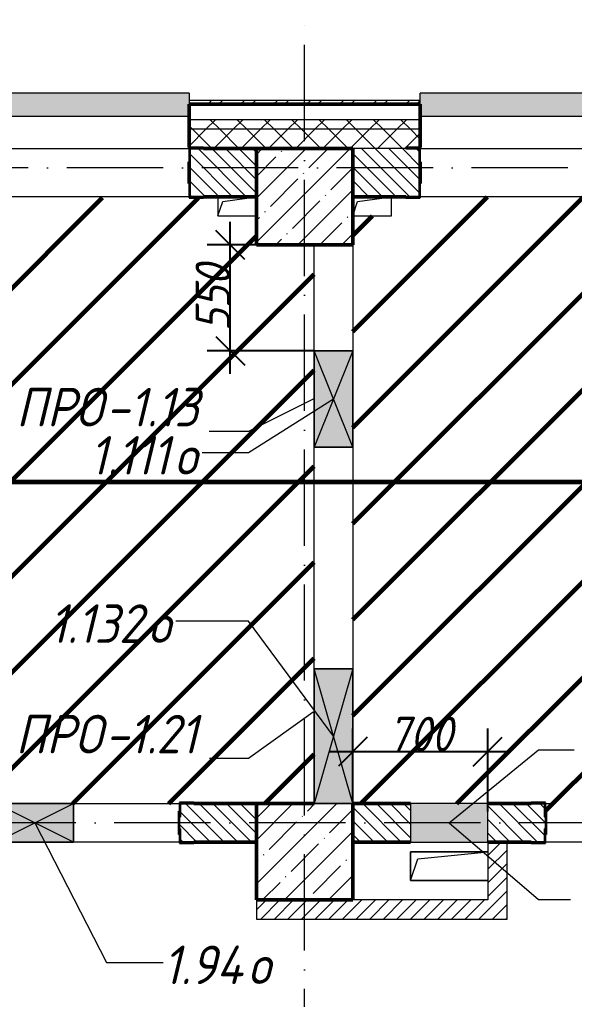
# Model space of a CAD drawing. Header units: millimetres. Extents: x -606178 to 312196, y -19338 to 632709.
# Drawn here: x -382710 to -379831, y 456859 to 461945 of the extents above; entities that cross this region are included whole.
import ezdxf

# ---------------------------------------------------------------- set-up
doc = ezdxf.new("R2010")
doc.units = ezdxf.units.MM
doc.linetypes.add('50_200_ШТРИХ_1Т_ш5_п1_п1_', pattern=[700, 500, -100, 0, -100])
for name, color, linetype, lineweight in [('6.4.1) Окр пт с инж. ПТ2.16', 3, 'Continuous', 60), ('A-____-____-DIMS', 7, 'Continuous', 9), ('A-DETL-GENF-OTLN', 7, 'Continuous', 9), ('A-FLOR-____-OTLN', 7, 'Continuous', 9), ('A-GENM-____-IDEN', 7, 'Continuous', 9), ('A-GENM-____-MCUT', 7, 'Continuous', 25), ('A-GENM-____-OTLN', 7, 'Continuous', 9), ('A-GENM-____-OTLN-1', 7, 'Continuous', 25), ('A-GLAZ-____-IDEN', 7, 'Continuous', 9), ('A-GLAZ-____-OTLN', 7, 'Continuous', 9), ('A-WALL-____-MCUT-2', 7, 'Continuous', 50), ('A-WALL-____-MCUT-3', 7, 'Continuous', 9), ('A-WALL-____-OTLN', 7, 'Continuous', 9), ('A-WALL-____-PATT-1', 7, 'Continuous', 9), ('A-WALL-FNSH-MCUT-1', 7, 'Continuous', 9), ('I-WALL-____-OTLN', 7, 'Continuous', 9), ('S-COLS-____-MCUT', 7, 'Continuous', 50), ('S-COLS-____-OTLN', 7, 'Continuous', 9), ('S-GRID-____-OTLN-1', 7, '50_200_ШТРИХ_1Т_ш5_п1_п1_', 9)]:
    doc.layers.add(name, color=color, linetype=linetype, lineweight=lineweight)
doc.layers.add('A-GLAZ-____-OTLN-1', color=7, linetype='Continuous', lineweight=9, true_color=0xc0c0c0)
doc.styles.add('ISOCPEUR_I_10', font='isocpeui.ttf', dxfattribs={"width": 0.9, "height": 180})
doc.styles.add('ISOCPEUR_I_9', font='isocpeui.ttf', dxfattribs={"width": 0.9, "height": 250})
doc.dimstyles.new('ISO-1_8_0_9К_СРЕДНИЙ_Кладочные_3', dxfattribs={"dimscale": 304.8, "dimtxt": 179.276612, "dimasz": 0.492126, "dimexe": 0.393701, "dimexo": 0, "dimgap": 0, "dimtad": 1, "dimdec": 3, "dimrnd": 0.001, "dimdsep": 46, "dimtxsty": 'ISOCPEUR_I_10', "dimblk1": 'OBLIQUE', "dimblk2": 'OBLIQUE', "dimsah": 1, "dimcen": 0.09, "dimdle": 0.393701, "dimazin": 0, "dimtfac": 1, "dimtdec": 4, "dimtix": 1, "dimtmove": 0, "dimatfit": 3, "dimfxl": 1, "dimtvp": 1, "dimtolj": 1, "dimtzin": 0, "dimarcsym": 2})
pattern_1 = [(135, (-425830.77, 451794.26), (-35.35534, -35.35534), [])]
pattern_2 = [(45, (-425830.77, 451794.26), (-35.35534, 35.35534), [])]
pattern_3 = [(45, (-425830.77, 451794.26), (-70.71068, 70.71068), []), (135, (-425830.77, 451794.26), (-70.71068, -70.71068), [])]

# ---------------------------------------------------------------- blocks, each defined once
blk = doc.blocks.new('BSC_Колонна _Прямоугольная - 500х500-V99-АР1_План отверстий 1 этажа в осях 1-64_А-ГГ')
at = {"layer": 'S-COLS-____-OTLN'}
h = blk.add_hatch(dxfattribs=at)
h.set_pattern_fill('FP_131', color=256, style=0, pattern_type=2)
h.set_pattern_definition([(45, (-44600, -5831.04), (-114.04925, 114.04925), []), (45, (-44485.95, -5831.04), (-114.04925, 114.04925), [201.613, -40.323, 3.353, -36.97])])
h.paths.add_polyline_path([(-250, -250), (250, -250), (250, 250), (-250, 250)], flags=0)
at = {"layer": 'S-COLS-____-MCUT'}
for p, q in [((50, 250), (-250, 250)), ((-250, 250), (-250, -250)), ((250, -250), (250, 250)), ((-250, -250), (250, -250))]:
    blk.add_line(p, q, dxfattribs=at)
blk = doc.blocks.new('Фахверк_СКБ_Уголок - 250_2700-27497298-АР1_План отверстий 1 этажа в осях 1-64_А-ГГ')
at = {"layer": 'A-GENM-____-MCUT'}
for p, q in [((200, 181), (125, 181)), ((125, 181), (125, 106)), ((131, 106), (131, 175)), ((131, 175), (200, 175)), ((200, 175), (200, 181)), ((125, 106), (131, 106)), ((131, -6), (125, -6)), ((125, -6), (125, -81)), ((131, -75), (131, -6)), ((125, -81), (200, -81)), ((200, -75), (131, -75)), ((200, -81), (200, -75))]:
    blk.add_line(p, q, dxfattribs=at)
blk = doc.blocks.new('154_Стойка_СКБ_Уголок - СМ-2530_200-28213945-АР1_План отверстий 1 этажа в осях 1-64_А-ГГ')
at = {"layer": 'A-GENM-____-MCUT'}
for p, q in [((125, 156), (125, 81)), ((200, 156), (125, 156)), ((200, 150), (200, 156)), ((131, 81), (131, 150)), ((131, 150), (200, 150)), ((125, 81), (131, 81)), ((131, 19), (125, 19)), ((125, 19), (125, -56)), ((131, -50), (131, 19)), ((200, -50), (131, -50)), ((200, -56), (200, -50)), ((125, -56), (200, -56))]:
    blk.add_line(p, q, dxfattribs=at)
blk = doc.blocks.new('Стойка_Влож_Полоса боковая - Полоса-28213942-АР1_План отверстий 1 этажа в осях 1-64_А-ГГ')
at = {"layer": 'A-GENM-____-OTLN'}
for p, q in [((-5, 60), (0, 60)), ((-5, -60), (-5, 60)), ((0, 31), (0, -31)), ((0, -60), (-5, -60))]:
    blk.add_line(p, q, dxfattribs=at)
blk = doc.blocks.new('AR_Отверстие Ниша - Лючок-32401323-АР1_План отверстий 1 этажа в осях 1-64_А-ГГ')
at = {"layer": 'A-GLAZ-____-OTLN'}
blk.add_hatch(color=256, dxfattribs=at).paths.add_polyline_path([(-200, 100), (-200, -100), (200, -100), (200, 100)], flags=0)
for p, q in [((200, 100), (-200, 100)), ((-200, 100), (-200, -100)), ((200, -100), (200, 100)), ((-200, -100), (200, -100))]:
    blk.add_line(p, q, dxfattribs=at)
blk = doc.blocks.new('AR_Отверстие прямоугольное _в плите_ - AR_Отверстие прямоугольное _в плите_-V164-АР1_План отверстий 1 этажа в осях 1-64_А-ГГ')
at = {"layer": 'A-GENM-____-OTLN'}
for p, q in [((200, 75), (-200, 75)), ((-200, 75), (-200, -75)), ((-162.5, 37.5), (200, 75)), ((-200, -75), (-162.5, 37.5)), ((-200, -75), (200, -75))]:
    blk.add_line(p, q, dxfattribs=at)
blk = doc.blocks.new('AR_Отверстие прямоугольное _в плите_ - AR_Отверстие прямоугольное _в плите_-V178-АР1_План отверстий 1 этажа в осях 1-64_А-ГГ')
at = {"layer": 'A-GENM-____-OTLN'}
for p, q in [((-100, 50), (-100, -50)), ((-100, -50), (-75, 25)), ((-75, 25), (100, 50)), ((-100, -50), (100, -50))]:
    blk.add_line(p, q, dxfattribs=at)
blk = doc.blocks.new('AR_Отверстие прямоугольное _в плите_ - AR_Отверстие прямоугольное _в плите_-V177-АР1_План отверстий 1 этажа в осях 1-64_А-ГГ')
at = {"layer": 'A-GENM-____-OTLN'}
for p, q in [((-100, -50), (-75, 25)), ((-75, 25), (100, 50)), ((100, -50), (100, 50)), ((-100, -50), (100, -50))]:
    blk.add_line(p, q, dxfattribs=at)
blk = doc.blocks.new('Отлив_СКБ - Отлив витража_120_НВФ-31885689-АР1_План отверстий 1 этажа в осях 1-64_А-ГГ')
at = {"layer": 'A-GLAZ-____-OTLN-1'}
for points in [[(1800, 2), (1800, 120), (0, 120), (0, 2), (1264.5, 2)], [(1264.5, 0), (1800, 0), (1800, 2), (0, 2), (0, 0)]]:
    blk.add_hatch(color=256, dxfattribs=at).paths.add_polyline_path(points, flags=0)
at = {"layer": 'A-GLAZ-____-OTLN'}
for p, q in [((0, 83), (0, 120)), ((1800, 120), (0, 120)), ((1800, 120), (1800, 83)), ((0, 2), (1800, 2)), ((1800, 0), (0, 0))]:
    blk.add_line(p, q, dxfattribs=at)
blk = doc.blocks.new('AR_Отверстие прямоугольное _в стене_ - AR_Отверстие прямоугольное _в стене__ЭОМ-36400666-АР1_План отверстий 1 этажа в осях 1-64_А-ГГ')
at = {"layer": 'A-GLAZ-____-OTLN'}
blk.add_hatch(color=256, dxfattribs=at).paths.add_polyline_path([(350, 100), (-350, 100), (-350, -100), (350, -100)], flags=0)
at = {"layer": 'A-DETL-GENF-OTLN'}
for p, q in [((-350, -100), (-350, 100)), ((-350, 100), (350, 100)), ((350, 100), (-350, -100)), ((-350, 100), (350, -100)), ((350, 100), (-350, 100)), ((-350, 100), (-350, -100)), ((350, 100), (350, -100)), ((350, -100), (350, 100)), ((350, -100), (-350, -100)), ((-350, -100), (350, -100))]:
    blk.add_line(p, q, dxfattribs=at)
blk = doc.blocks.new('AR_Отверстие прямоугольное _в стене__БезПР - AR_Отверстие прямоугольное _в стене__БезПР-36428632-АР1_План отверстий 1 этажа в осях 1-64_А-ГГ')
at = {"layer": 'A-GLAZ-____-OTLN'}
blk.add_hatch(color=256, dxfattribs=at).paths.add_polyline_path([(-200, 100), (-200, -100), (200, -100), (200, 100)], flags=0)
at = {"layer": 'A-DETL-GENF-OTLN'}
for p, q in [((-200, -100), (-200, 100)), ((-200, 100), (200, 100)), ((200, 100), (-200, -100)), ((-200, 100), (200, -100)), ((200, 100), (-200, 100)), ((-200, 100), (-200, -100)), ((200, 100), (200, -100)), ((200, -100), (200, 100)), ((200, -100), (-200, -100)), ((-200, -100), (200, -100))]:
    blk.add_line(p, q, dxfattribs=at)
at = {"layer": 'A-GLAZ-____-OTLN'}
blk.add_line((200, 100), (-200, 100), dxfattribs=at)
blk = doc.blocks.new('AR_Отверстие прямоугольное _в стене_ - AR_Отверстие прямоугольное _в стене__ОВ-36760079-АР1_План отверстий 1 этажа в осях 1-64_А-ГГ')
at = {"layer": 'A-GLAZ-____-OTLN'}
blk.add_hatch(color=256, dxfattribs=at).paths.add_polyline_path([(250, -100), (250, 100), (-250, 100), (-250, -100)], flags=0)
at = {"layer": 'A-DETL-GENF-OTLN'}
for p, q in [((-250, -100), (-250, 100)), ((-250, 100), (250, 100)), ((250, 100), (-250, -100)), ((-250, 100), (250, -100)), ((250, 100), (-250, 100)), ((-250, 100), (-250, -100)), ((250, 100), (250, -100)), ((250, -100), (250, 100)), ((250, -100), (-250, -100)), ((-250, -100), (250, -100))]:
    blk.add_line(p, q, dxfattribs=at)
blk = doc.blocks.new('_Oblique')
at = {"color": 0, "linetype": 'ByBlock', "lineweight": -2}
blk.add_line((-0.5, -0.5), (0.5, 0.5), dxfattribs=at)
blk = doc.blocks.new('*D4197')
at = {"layer": 'A-____-____-DIMS', "color": 0, "lineweight": -2, "transparency": 16777216}
for p, q in [((-380980.8, 457875.3), (-380980.8, 458264.7)), ((-380280.8, 457834.4), (-380280.8, 458264.7)), ((-381100.8, 458144.7), (-380160.8, 458144.7))]:
    blk.add_line(p, q, dxfattribs=at)
at = {"layer": 'Defpoints', "color": 0, "transparency": 16777216}
for p in [(-380280.8, 458144.7), (-380980.8, 457875.3), (-380280.8, 457834.4)]:
    blk.add_point(p, dxfattribs=at)
at = {"layer": 'A-____-____-DIMS', "color": 0, "lineweight": -2, "transparency": 16777216, "xscale": 150, "yscale": 150, "zscale": 150, "rotation": 180}
blk.add_blockref('_Oblique', (-380980.8, 458144.7), dxfattribs=at)
at = {"layer": 'A-____-____-DIMS', "color": 0, "lineweight": -2, "transparency": 16777216, "xscale": 150, "yscale": 150, "zscale": 150}
blk.add_blockref('_Oblique', (-380280.8, 458144.7), dxfattribs=at)
at = {"layer": 'A-____-____-DIMS', "color": 0, "transparency": 16777216, "insert": (-380630.8, 458235.9), "char_height": 180, "width": 409.578, "attachment_point": 5, "style": 'ISOCPEUR_I_10'}
blk.add_mtext('\\A1;700', dxfattribs=at)
blk = doc.blocks.new('*D4299')
at = {"layer": 'A-____-____-DIMS', "color": 0, "lineweight": -2, "transparency": 16777216}
for p, q in [((-381617, 460105.3), (-381617, 460895.3)), ((-381480.8, 460775.3), (-381737, 460775.3)), ((-381186.8, 460225.3), (-381737, 460225.3))]:
    blk.add_line(p, q, dxfattribs=at)
at = {"layer": 'Defpoints', "color": 0, "transparency": 16777216}
for p in [(-381617, 460775.3), (-381480.8, 460775.3), (-381186.8, 460225.3)]:
    blk.add_point(p, dxfattribs=at)
at = {"layer": 'A-____-____-DIMS', "color": 0, "lineweight": -2, "transparency": 16777216, "xscale": 150, "yscale": 150, "zscale": 150}
for p, rotation in [((-381617, 460775.3), 90), ((-381617, 460225.3), 270)]:
    blk.add_blockref('_Oblique', p, dxfattribs=dict(at, rotation=rotation))
at = {"layer": 'A-____-____-DIMS', "color": 0, "transparency": 16777216, "insert": (-381707, 460500.3), "char_height": 180, "width": 409.578, "attachment_point": 5, "rotation": 90, "style": 'ISOCPEUR_I_10'}
blk.add_mtext('\\A1;550', dxfattribs=at)

msp = doc.modelspace()

# ---------------------------------------------------------------- hatches: boundary and pattern name
at = {"layer": '6.4.1) Окр пт с инж. ПТ2.16'}
h = msp.add_hatch(dxfattribs=at)
h.set_pattern_fill('ANSI31', color=256, scale=111)
h.paths.add_polyline_path([(-381180.7712, 459725.3011), (-381180.7712, 460225.3011), (-381180.7712, 460775.3011), (-381480.7712, 460775.3011), (-381480.7712, 460925.3011), (-381680.7712, 460925.3011), (-381680.7712, 461025.3011), (-381755.7712, 461025.3011), (-381755.7712, 461019.3011), (-381830.7712, 461019.3011), (-383630.7712, 461025.3011), (-383630.7712, 461019.3011), (-383705.7712, 461019.3011), (-383980.7712, 461025.3011), (-383980.7712, 460775.3011), (-384480.7712, 460775.3011), (-384480.7712, 460925.3011), (-384680.7712, 460925.3011), (-384680.7712, 461025.3011), (-384755.7712, 461025.3011), (-384755.7712, 461019.3011), (-384830.7712, 461019.3011), (-386630.7712, 461025.3011), (-386630.7712, 461019.3011), (-386705.7712, 461019.3011), (-386980.7712, 461025.3011), (-386980.7712, 460775.3011), (-387480.7712, 460775.3011), (-387480.7712, 457875.3011), (-386980.7712, 457875.3011), (-386780.7712, 457875.3011), (-386380.7712, 457875.3011), (-384480.7712, 457875.3011), (-383980.7712, 457875.3011), (-383655.7712, 457875.3011), (-383655.7712, 457881.3011), (-383580.7712, 457881.3011), (-382830.7712, 457875.3011), (-382430.7712, 457875.3011), (-381880.7712, 457875.3011), (-381880.7712, 457881.3011), (-381805.7712, 457881.3011), (-381480.7712, 457875.3011), (-381180.7712, 457875.3011), (-381180.7712, 458575.3011)])
h = msp.add_hatch(dxfattribs=at)
h.set_pattern_fill('ANSI31', color=256, scale=111)
h.paths.add_polyline_path([(-353980.7712, 460775.3011), (-354480.7712, 460775.3011), (-354480.7712, 461025.3011), (-356280.7712, 461025.3011), (-356280.7712, 460775.3011), (-356980.7712, 460775.3011), (-357480.7712, 460775.3011), (-357480.7712, 460925.3011), (-357680.7712, 460925.3011), (-357680.7712, 461025.3011), (-357755.7712, 461025.3011), (-357755.7712, 461019.3011), (-357830.7712, 461019.3011), (-359630.7712, 461025.3011), (-359630.7712, 461019.3011), (-359705.7712, 461019.3011), (-360755.7712, 461025.3011), (-360755.7712, 461019.3011), (-360830.7712, 461019.3011), (-360830.7712, 461025.3011), (-362630.7712, 461025.3011), (-362630.7712, 461019.3011), (-362705.7712, 461019.3011), (-362780.7712, 461020.9375), (-362780.7712, 460925.3011), (-362980.7712, 460925.3011), (-362980.7712, 460775.3011), (-363480.7712, 460775.3011), (-363480.7712, 460925.3011), (-363680.7712, 460925.3011), (-363680.7712, 461025.3011), (-363755.7712, 461025.3011), (-363755.7712, 461019.3011), (-363830.7712, 461019.3011), (-363830.7712, 461025.3011), (-365980.7712, 461025.3011), (-365980.7712, 460775.3011), (-366480.7712, 460775.3011), (-366480.7712, 460925.3011), (-366680.7712, 460925.3011), (-366680.7712, 461025.3011), (-371630.7712, 461025.3011), (-371630.7712, 461019.3011), (-371705.7712, 461019.3011), (-371780.7712, 461020.9375), (-371780.7712, 460925.3011), (-371980.7712, 460925.3011), (-371980.7712, 460775.3011), (-372480.7712, 460775.3011), (-372480.7712, 460925.3011), (-372680.7712, 460925.3011), (-372680.7712, 461025.3011), (-372755.7712, 461025.3011), (-372755.7712, 461019.3011), (-372830.7712, 461019.3011), (-372830.7712, 461025.3011), (-374630.7712, 461025.3011), (-374630.7712, 461019.3011), (-374705.7712, 461019.3011), (-374980.7712, 461025.3011), (-374980.7712, 460775.3011), (-375480.7712, 460775.3011), (-375480.7712, 460925.3011), (-375680.7712, 460925.3011), (-375680.7712, 461025.3011), (-375755.7712, 461025.3011), (-375755.7712, 461019.3011), (-375830.7712, 461019.3011), (-375830.7712, 461025.3011), (-377630.7712, 461025.3011), (-377630.7712, 461019.3011), (-377705.7712, 461019.3011), (-378755.7712, 461025.3011), (-378755.7712, 461019.3011), (-378830.7712, 461019.3011), (-380630.7712, 461025.3011), (-380630.7712, 461019.3011), (-380705.7712, 461019.3011), (-380780.7712, 461020.9375), (-380780.7712, 460925.3011), (-380980.7712, 460925.3011), (-380980.7712, 460775.3011), (-380980.7712, 460225.3011), (-380980.7712, 459725.3011), (-380980.7712, 458575.3011), (-380980.7712, 457875.3011), (-380680.7712, 457875.3011), (-380280.7712, 457875.3011), (-380055.7712, 457875.3011), (-380055.7712, 457881.3011), (-379980.7712, 457881.3011), (-379950.7712, 457875.3011), (-379980.7712, 457875.3011), (-379980.7712, 457835.3011), (-379975.7712, 457835.3011), (-379975.7712, 457715.3011), (-379980.119, 457675.3011), (-379080.7712, 457675.3011), (-379080.7712, 457715.3011), (-379085.7712, 457715.3011), (-379085.7712, 457835.3011), (-379080.7712, 457881.3011), (-379005.7712, 457881.3011), (-377155.7712, 457875.3011), (-377155.7712, 457881.3011), (-377080.7712, 457881.3011), (-377050.7712, 457875.3011), (-377080.7712, 457875.3011), (-377080.7712, 457835.3011), (-377075.7712, 457835.3011), (-377075.7712, 457715.3011), (-377080.119, 457675.3011), (-376180.7712, 457675.3011), (-376180.7712, 457715.3011), (-376185.7712, 457715.3011), (-376185.7712, 457835.3011), (-376180.7712, 457881.3011), (-376105.7712, 457881.3011), (-375480.7712, 457875.3011), (-374980.7712, 457875.3011), (-373980.7712, 457875.3011), (-373480.7712, 457875.3011), (-372480.7712, 457875.3011), (-371955.7712, 457875.3011), (-371955.7712, 457881.3011), (-371880.7712, 457881.3011), (-371880.7712, 457875.3011), (-370180.7712, 457875.3011), (-370180.7712, 457881.3011), (-370105.7712, 457881.3011), (-369105.7712, 457875.3011), (-369105.7712, 457881.3011), (-369030.7712, 457881.3011), (-369030.7712, 457875.3011), (-367880.7712, 457875.3011), (-367880.7712, 457881.3011), (-367805.7712, 457881.3011), (-367580.7712, 457875.3011), (-366880.7712, 457875.3011), (-366480.7712, 457875.3011), (-365980.7712, 457875.3011), (-365605.7712, 457875.3011), (-365605.7712, 457881.3011), (-365530.7712, 457881.3011), (-365530.7712, 457875.3011), (-364380.7712, 457875.3011), (-364380.7712, 457881.3011), (-364305.7712, 457881.3011), (-363480.7712, 457875.3011), (-362980.7712, 457875.3011), (-362655.7712, 457875.3011), (-362655.7712, 457881.3011), (-362580.7712, 457881.3011), (-362580.7712, 457875.3011), (-362180.7712, 457875.3011), (-361330.7712, 457875.3011), (-360880.7712, 457875.3011), (-360880.7712, 457881.3011), (-360805.7712, 457881.3011), (-360205.7712, 457875.3011), (-360205.7712, 457881.3011), (-360130.7712, 457881.3011), (-360130.7712, 457835.3011), (-360125.7712, 457835.3011), (-360125.7712, 457715.3011), (-360130.119, 457675.3011), (-359230.7712, 457675.3011), (-359230.7712, 457715.3011), (-359235.7712, 457715.3011), (-359235.7712, 457835.3011), (-359230.7712, 457881.3011), (-359155.7712, 457881.3011), (-358105.7712, 457875.3011), (-357555.7712, 457875.3011), (-357480.7712, 457875.3011), (-356980.7712, 457875.3011), (-356855.7712, 457875.3011), (-356855.7712, 457881.3011), (-356780.7712, 457881.3011), (-356780.7712, 457806.3011), (-356780.7712, 457744.3011), (-356780.7712, 457675.3011), (-355880.7712, 457675.3011), (-355880.7712, 457715.3011), (-355885.7712, 457715.3011), (-355885.7712, 457835.3011), (-355880.7712, 457881.3011), (-355805.7712, 457881.3011), (-354480.7712, 457875.3011), (-353980.7712, 457875.3011)])
at = {"layer": 'A-WALL-____-PATT-1'}
h = msp.add_hatch(dxfattribs=at)
h.set_pattern_fill('FP_3', color=256, style=0, pattern_type=2)
h.set_pattern_definition([(45, (-425830.77, 451794.26), (-85.53659, 85.53659), []), (45, (-425773.75, 451794.26), (-85.53659, 85.53659), [])])
h.paths.add_polyline_path([(-353965.7712, 461505.3011), (-353965.7712, 461525.3011), (-357830.7712, 461525.3011), (-357830.7712, 461505.3011), (-355147.1498, 461505.3011)], flags=0)
h.paths.add_polyline_path([(-359630.7712, 461505.3011), (-359630.7712, 461525.3011), (-360830.7712, 461525.3011), (-360830.7712, 461505.3011), (-360449.5426, 461505.3011)], flags=0)
h.paths.add_polyline_path([(-363100.7391, 461505.3011), (-362630.7712, 461505.3011), (-362630.7712, 461525.3011), (-363830.7712, 461525.3011), (-363830.7712, 461505.3011)], flags=0)
h.paths.add_polyline_path([(-371630.7712, 461505.3011), (-371630.7712, 461525.3011), (-372830.7712, 461525.3011), (-372830.7712, 461505.3011), (-372821.7926, 461505.3011)], flags=0)
h.paths.add_polyline_path([(-374630.7712, 461505.3011), (-374630.7712, 461525.3011), (-375830.7712, 461525.3011), (-375830.7712, 461505.3011)], flags=0)
h.paths.add_polyline_path([(-380630.7712, 461505.3011), (-380630.7712, 461525.3011), (-381830.7712, 461525.3011), (-381830.7712, 461505.3011), (-381659.1141, 461505.3011)], flags=0)
h.paths.add_polyline_path([(-377630.7712, 461505.3011), (-377630.7712, 461525.3011), (-378830.7712, 461525.3011), (-378830.7712, 461505.3011), (-378124.1855, 461505.3011)], flags=0)
h.paths.add_polyline_path([(-383630.7712, 461505.3011), (-383630.7712, 461525.3011), (-384830.7712, 461525.3011), (-384830.7712, 461505.3011), (-384310.3105, 461505.3011)], flags=0)
h.paths.add_polyline_path([(-387403.373, 461505.3011), (-386630.7712, 461505.3011), (-386630.7712, 461525.3011), (-387495.7712, 461525.3011), (-387495.7712, 461505.3011)], flags=0)
h = msp.add_hatch(dxfattribs=at)
h.set_pattern_fill('FP_1', color=256, style=0, pattern_type=2)
h.set_pattern_definition(pattern_3)
h.paths.add_polyline_path([(-353965.7712, 461375.3011), (-353965.7712, 461425.3011), (-357830.7712, 461425.3011), (-357830.7712, 461375.3011), (-355147.1498, 461375.3011)], flags=0)
h.paths.add_polyline_path([(-360449.5426, 461375.3011), (-359630.7712, 461375.3011), (-359630.7712, 461425.3011), (-360830.7712, 461425.3011), (-360830.7712, 461375.3011)], flags=0)
h.paths.add_polyline_path([(-362630.7712, 461375.3011), (-362630.7712, 461425.3011), (-363830.7712, 461425.3011), (-363830.7712, 461375.3011), (-363100.7391, 461375.3011)], flags=0)
h.paths.add_polyline_path([(-371630.7712, 461375.3011), (-371630.7712, 461425.3011), (-372830.7712, 461425.3011), (-372830.7712, 461375.3011), (-372821.7926, 461375.3011)], flags=0)
h.paths.add_polyline_path([(-374630.7712, 461375.3011), (-374630.7712, 461425.3011), (-375830.7712, 461425.3011), (-375830.7712, 461375.3011)], flags=0)
h.paths.add_polyline_path([(-378124.1855, 461375.3011), (-377630.7712, 461375.3011), (-377630.7712, 461425.3011), (-378830.7712, 461425.3011), (-378830.7712, 461375.3011)], flags=0)
h.paths.add_polyline_path([(-380630.7712, 461375.3011), (-380630.7712, 461425.3011), (-381830.7712, 461425.3011), (-381830.7712, 461375.3011), (-381659.1141, 461375.3011)], flags=0)
h.paths.add_polyline_path([(-383630.7712, 461375.3011), (-383630.7712, 461425.3011), (-384830.7712, 461425.3011), (-384830.7712, 461375.3011), (-384310.3105, 461375.3011)], flags=0)
h.paths.add_polyline_path([(-386961.5069, 461375.3011), (-386630.7712, 461375.3011), (-386630.7712, 461425.3011), (-387495.7712, 461425.3011), (-387495.7712, 461375.3011), (-387403.373, 461375.3011)], flags=0)
h = msp.add_hatch(dxfattribs=at)
h.set_pattern_fill('FP_1', color=256, style=0, pattern_type=2)
h.set_pattern_definition(pattern_3)
h.paths.add_polyline_path([(-354480.7712, 461275.3011), (-353965.7712, 461275.3011), (-353965.7712, 461375.3011), (-357830.7712, 461375.3011), (-357830.7712, 461281.3011), (-357755.7712, 461281.3011), (-357755.7712, 461275.3011), (-355147.1498, 461275.3011)], flags=0)
h.paths.add_polyline_path([(-359705.7712, 461275.3011), (-359705.7712, 461281.3011), (-359630.7712, 461281.3011), (-359630.7712, 461375.3011), (-360830.7712, 461375.3011), (-360830.7712, 461281.3011), (-360755.7712, 461281.3011), (-360755.7712, 461275.3011), (-360449.5426, 461275.3011)], flags=0)
h.paths.add_polyline_path([(-363480.7712, 461275.3011), (-362705.7712, 461275.3011), (-362705.7712, 461281.3011), (-362630.7712, 461281.3011), (-362630.7712, 461375.3011), (-363830.7712, 461375.3011), (-363830.7712, 461281.3011), (-363755.7712, 461281.3011), (-363755.7712, 461275.3011)], flags=0)
h.paths.add_polyline_path([(-371980.7712, 461275.3011), (-371705.7712, 461275.3011), (-371705.7712, 461281.3011), (-371630.7712, 461281.3011), (-371630.7712, 461375.3011), (-372830.7712, 461375.3011), (-372830.7712, 461281.3011), (-372755.7712, 461281.3011), (-372755.7712, 461275.3011), (-372480.7712, 461275.3011)], flags=0)
h.paths.add_polyline_path([(-375480.7712, 461275.3011), (-374705.7712, 461275.3011), (-374705.7712, 461281.3011), (-374630.7712, 461281.3011), (-374630.7712, 461375.3011), (-375830.7712, 461375.3011), (-375830.7712, 461281.3011), (-375755.7712, 461281.3011), (-375755.7712, 461275.3011)], flags=0)
h.paths.add_polyline_path([(-377705.7712, 461275.3011), (-377705.7712, 461281.3011), (-377630.7712, 461281.3011), (-377630.7712, 461375.3011), (-378830.7712, 461375.3011), (-378830.7712, 461281.3011), (-378755.7712, 461281.3011), (-378755.7712, 461275.3011), (-378124.1855, 461275.3011)], flags=0)
h.paths.add_polyline_path([(-380980.7712, 461275.3011), (-380705.7712, 461275.3011), (-380705.7712, 461281.3011), (-380630.7712, 461281.3011), (-380630.7712, 461375.3011), (-381830.7712, 461375.3011), (-381830.7712, 461281.3011), (-381755.7712, 461281.3011), (-381755.7712, 461275.3011), (-381659.1141, 461275.3011)], flags=0)
h.paths.add_polyline_path([(-383705.7712, 461275.3011), (-383705.7712, 461281.3011), (-383630.7712, 461281.3011), (-383630.7712, 461375.3011), (-384830.7712, 461375.3011), (-384830.7712, 461281.3011), (-384755.7712, 461281.3011), (-384755.7712, 461275.3011), (-384310.3105, 461275.3011)], flags=0)
h.paths.add_polyline_path([(-386980.7712, 461275.3011), (-386705.7712, 461275.3011), (-386705.7712, 461281.3011), (-386630.7712, 461281.3011), (-386630.7712, 461375.3011), (-387495.7712, 461375.3011), (-387495.7712, 461275.3011), (-387403.373, 461275.3011)], flags=0)
h = msp.add_hatch(dxfattribs=at)
h.set_pattern_fill('FP_6', color=256, style=0, pattern_type=2)
h.set_pattern_definition(pattern_1)
h.paths.add_polyline_path([(-383705.7712, 461025.3011), (-383636.7712, 461025.3011), (-383636.7712, 461094.3011), (-383630.7712, 461094.3011), (-383630.7712, 461206.3011), (-383636.7712, 461206.3011), (-383636.7712, 461275.3011), (-383980.7712, 461275.3011), (-383980.7712, 461025.3011)], flags=0)
h.paths.add_polyline_path([(-381824.7712, 461025.3011), (-381480.7712, 461025.3011), (-381480.7712, 461275.3011), (-381824.7712, 461275.3011), (-381824.7712, 461206.3011), (-381830.7712, 461206.3011), (-381830.7712, 461094.3011), (-381824.7712, 461094.3011), (-381824.7712, 461029.5868)], flags=0)
h = msp.add_hatch(dxfattribs=at)
h.set_pattern_fill('FP_6', color=256, style=0, pattern_type=2)
h.set_pattern_definition(pattern_1)
h.paths.add_polyline_path([(-375824.7712, 461025.3011), (-375480.7712, 461025.3011), (-375480.7712, 461275.3011), (-375824.7712, 461275.3011), (-375824.7712, 461206.3011), (-375830.7712, 461206.3011), (-375830.7712, 461094.3011), (-375824.7712, 461094.3011)], flags=0)
h.paths.add_polyline_path([(-377705.7712, 461025.3011), (-377636.7712, 461025.3011), (-377636.7712, 461094.3011), (-377630.7712, 461094.3011), (-377630.7712, 461206.3011), (-377636.7712, 461206.3011), (-377636.7712, 461275.3011), (-378824.7712, 461275.3011), (-378824.7712, 461206.3011), (-378830.7712, 461206.3011), (-378830.7712, 461094.3011), (-378824.7712, 461094.3011), (-378824.7712, 461025.3011), (-378124.1855, 461025.3011)], flags=0)
h.paths.add_polyline_path([(-380636.7712, 461025.3011), (-380636.7712, 461094.3011), (-380630.7712, 461094.3011), (-380630.7712, 461206.3011), (-380636.7712, 461206.3011), (-380636.7712, 461275.3011), (-380980.7712, 461275.3011), (-380980.7712, 461025.3011), (-380705.7712, 461025.3011)], flags=0)
h = msp.add_hatch(dxfattribs=at)
h.set_pattern_fill('FP_6', color=256, style=0, pattern_type=2)
h.set_pattern_definition(pattern_1)
h.paths.add_polyline_path([(-381874.7712, 457675.3011), (-381480.7712, 457675.3011), (-381480.7712, 457875.3011), (-381874.7712, 457875.3011), (-381874.7712, 457806.3011), (-381880.7712, 457806.3011), (-381880.7712, 457744.3011), (-381874.7712, 457744.3011), (-381874.7712, 457715.3011)], flags=0)
h.paths.add_polyline_path([(-383586.7712, 457675.3011), (-383586.7712, 457744.3011), (-383580.7712, 457744.3011), (-383580.7712, 457806.3011), (-383586.7712, 457806.3011), (-383586.7712, 457875.3011), (-383980.7712, 457875.3011), (-383980.7712, 457675.3011), (-383655.7712, 457675.3011)], flags=0)
h = msp.add_hatch(dxfattribs=at)
h.set_pattern_fill('FP_6', color=256, style=0, pattern_type=2)
h.set_pattern_definition(pattern_1)
h.paths.add_polyline_path([(-378530.7712, 457675.3011), (-378530.7712, 457875.3011), (-379074.7712, 457875.3011), (-379074.7712, 457806.3011), (-379080.7712, 457806.3011), (-379080.7712, 457744.3011), (-379074.7712, 457744.3011), (-379074.7712, 457675.3011), (-378730.7712, 457675.3011)], flags=0)
h.paths.add_polyline_path([(-380280.7712, 457675.3011), (-379986.7712, 457675.3011), (-379986.7712, 457744.3011), (-379980.7712, 457744.3011), (-379980.7712, 457806.3011), (-379986.7712, 457806.3011), (-379986.7712, 457875.3011), (-380280.7712, 457875.3011), (-380280.7712, 457715.3011)], flags=0)
h.paths.add_polyline_path([(-380980.7712, 457675.3011), (-380680.7712, 457675.3011), (-380680.7712, 457875.3011), (-380980.7712, 457875.3011)], flags=0)
h = msp.add_hatch(dxfattribs=at)
h.set_pattern_fill('FP_5', color=256, style=0, pattern_type=2)
h.set_pattern_definition(pattern_2)
h.paths.add_polyline_path([(-380180.7712, 457375.3011), (-380180.7712, 457675.3011), (-380280.7712, 457675.3011), (-380280.7712, 457375.3011)], flags=0)
h = msp.add_hatch(dxfattribs=at)
h.set_pattern_fill('FP_5', color=256, style=0, pattern_type=2)
h.set_pattern_definition(pattern_2)
h.paths.add_polyline_path([(-380980.7712, 457275.3011), (-380180.7712, 457275.3011), (-380180.7712, 457375.3011), (-381480.7712, 457375.3011), (-381480.7712, 457275.3011)], flags=0)
at = {"layer": 'S-COLS-____-OTLN'}
h = msp.add_hatch(dxfattribs=at)
h.set_pattern_fill('FP_27', color=256, style=0, pattern_type=2)
h.set_pattern_definition([(45, (-425830.77, 451794.26), (-114.04925, 114.04925), []), (45, (-425716.72, 451794.26), (-114.04925, 114.04925), [201.612, -40.322, 3.353, -36.97])])
h.paths.add_polyline_path([(-381480.7712, 460775.3011), (-380980.7712, 460775.3011), (-380980.7712, 461275.3011), (-381480.7712, 461275.3011), (-381480.7712, 461128.6851)], flags=0)

# ---------------------------------------------------------------- linework, layer by layer
at = {"layer": '6.4.1) Окр пт с инж. ПТ2.16', "color": 1}
msp.add_lwpolyline([(-340001.2234, 457875.3011), (-340001.2234, 459544.4619), (-423566.7138, 459544.4619), (-423566.7138, 457875.3011)], dxfattribs=at)
at = {"layer": 'A-FLOR-____-OTLN'}
for p, q in [((-380680.7712, 457625.3011), (-380280.7712, 457625.3011)), ((-380680.7712, 457475.3011), (-380680.7712, 457625.3011)), ((-380280.7712, 457475.3011), (-380680.7712, 457475.3011))]:
    msp.add_line(p, q, dxfattribs=at)
at = {"layer": 'A-GENM-____-IDEN'}
for p, q in [((-381186.7712, 459975.3011), (-381522.811, 459805.8579)), ((-381522.811, 459805.8579), (-381726.6942, 459805.8579)), ((-381186.7712, 458350.3011), (-381522.811, 458108.5548)), ((-381522.811, 458108.5548), (-381723.7175, 458108.5548)), ((-380480.7712, 457775.3011), (-380017.6059, 457377.1333)), ((-380017.6059, 457377.1333), (-379851.0513, 457377.1333))]:
    msp.add_line(p, q, dxfattribs=at)
at = {"layer": 'A-GLAZ-____-IDEN'}
for p, q in [((-381080.7712, 459975.3011), (-381522.811, 459695.1928)), ((-381522.811, 459695.1928), (-381762.1855, 459695.1928)), ((-381522.811, 458821.6636), (-381899.6063, 458821.6636)), ((-381080.7712, 458225.3011), (-381522.811, 458821.6636)), ((-380480.7712, 457775.3011), (-380017.6059, 458153.5993)), ((-380017.6059, 458153.5993), (-379832.4946, 458153.5993)), ((-382630.7712, 457775.3011), (-382259.0487, 457050.5531)), ((-382259.0487, 457050.5531), (-381964.9576, 457050.5531))]:
    msp.add_line(p, q, dxfattribs=at)
at = {"layer": 'A-WALL-____-MCUT-2'}
for p, q in [((-380630.7712, 461505.3011), (-381830.7712, 461505.3011)), ((-381830.7712, 461505.3011), (-381830.7712, 461281.3011)), ((-380630.7712, 461281.3011), (-380630.7712, 461505.3011)), ((-381755.7712, 461275.3011), (-380980.7712, 461275.3011)), ((-381480.7712, 461025.3011), (-381480.7712, 461275.3011)), ((-380980.7712, 461275.3011), (-380980.7712, 461025.3011)), ((-381830.7712, 461206.3011), (-381830.7712, 461094.3011)), ((-380630.7712, 461094.3011), (-380630.7712, 461206.3011)), ((-381755.7712, 461025.3011), (-381480.7712, 461025.3011)), ((-380980.7712, 461025.3011), (-380705.7712, 461025.3011)), ((-381480.7712, 457875.3011), (-381805.7712, 457875.3011)), ((-380680.7712, 457875.3011), (-380980.7712, 457875.3011)), ((-380055.7712, 457875.3011), (-380280.7712, 457875.3011)), ((-381805.7712, 457675.3011), (-381480.7712, 457675.3011)), ((-380980.7712, 457675.3011), (-380680.7712, 457675.3011)), ((-380280.7712, 457675.3011), (-380055.7712, 457675.3011))]:
    msp.add_line(p, q, dxfattribs=at)
at = {"layer": 'A-WALL-____-MCUT-3'}
for p, q in [((-380630.7712, 461425.3011), (-381830.7712, 461425.3011)), ((-380630.7712, 461375.3011), (-381830.7712, 461375.3011)), ((-380705.7712, 461275.3011), (-380980.7712, 461275.3011))]:
    msp.add_line(p, q, dxfattribs=at)
at = {"layer": 'A-WALL-____-OTLN'}
for p, q in [((-383630.7712, 461275.3011), (-381830.7712, 461275.3011)), ((-380630.7712, 461275.3011), (-378830.7712, 461275.3011)), ((-381830.7712, 461025.3011), (-383630.7712, 461025.3011)), ((-378830.7712, 461025.3011), (-380630.7712, 461025.3011))]:
    msp.add_line(p, q, dxfattribs=at)
at = {"layer": 'A-WALL-FNSH-MCUT-1'}
for p, q in [((-380630.7712, 461525.3011), (-381830.7712, 461525.3011)), ((-381830.7712, 461525.3011), (-381830.7712, 461505.3011)), ((-380630.7712, 461505.3011), (-380630.7712, 461525.3011)), ((-381830.7712, 461505.3011), (-381830.7712, 461505.3011)), ((-380280.7712, 457675.3011), (-380280.7712, 457375.3011)), ((-380180.7712, 457275.3011), (-380180.7712, 457675.3011)), ((-381480.7712, 457375.3011), (-381480.7712, 457275.3011)), ((-380280.7712, 457375.3011), (-380980.7712, 457375.3011)), ((-381480.7712, 457275.3011), (-380180.7712, 457275.3011))]:
    msp.add_line(p, q, dxfattribs=at)
at = {"layer": 'I-WALL-____-OTLN'}
for p, q in [((-381180.7712, 460225.3011), (-381180.7712, 460775.3011)), ((-380980.7712, 460775.3011), (-380980.7712, 460225.3011)), ((-381180.7712, 458575.3011), (-381180.7712, 459725.3011)), ((-380980.7712, 459725.3011), (-380980.7712, 458575.3011)), ((-382430.7712, 457875.3011), (-381880.7712, 457875.3011)), ((-379980.7712, 457875.3011), (-379950.7712, 457875.3011)), ((-381880.7712, 457675.3011), (-382430.7712, 457675.3011)), ((-379080.7712, 457675.3011), (-379980.7712, 457675.3011))]:
    msp.add_line(p, q, dxfattribs=at)
at = {"layer": 'S-COLS-____-MCUT'}
for p, q in [((-380980.7712, 461275.3011), (-381480.7712, 461275.3011)), ((-381480.7712, 461275.3011), (-381480.7712, 460775.3011)), ((-380980.7712, 460775.3011), (-380980.7712, 461275.3011)), ((-381480.7712, 460775.3011), (-380980.7712, 460775.3011))]:
    msp.add_line(p, q, dxfattribs=at)
at = {"layer": 'S-GRID-____-OTLN-1'}
for p, q in [((-381230.7712, 447311.6528), (-381230.7712, 461944.7985)), ((-321756.3646, 461175.3011), (-430287.1336, 461175.3011)), ((-335511.9839, 457775.3011), (-430499.5414, 457775.3011))]:
    msp.add_line(p, q, dxfattribs=at)

# ---------------------------------------------------------------- block references
at = {"layer": 'A-GENM-____-OTLN'}
for name, p in [('AR_Отверстие прямоугольное _в плите_ - AR_Отверстие прямоугольное _в плите_-V178-АР1_План отверстий 1 этажа в осях 1-64_А-ГГ', (-381580.7712, 460975.3011)), ('AR_Отверстие прямоугольное _в плите_ - AR_Отверстие прямоугольное _в плите_-V177-АР1_План отверстий 1 этажа в осях 1-64_А-ГГ', (-380880.7712, 460975.3011)), ('Стойка_Влож_Полоса боковая - Полоса-28213942-АР1_План отверстий 1 этажа в осях 1-64_А-ГГ', (-381880.7712, 457775.3011)), ('AR_Отверстие прямоугольное _в плите_ - AR_Отверстие прямоугольное _в плите_-V164-АР1_План отверстий 1 этажа в осях 1-64_А-ГГ', (-380480.7712, 457550.3011))]:
    msp.add_blockref(name, p, dxfattribs=at)
at = {"layer": 'A-GENM-____-OTLN', "rotation": 180}
msp.add_blockref('Стойка_Влож_Полоса боковая - Полоса-28213942-АР1_План отверстий 1 этажа в осях 1-64_А-ГГ', (-379980.7712, 457775.3011), dxfattribs=at)
at = {"layer": 'A-GENM-____-OTLN-1'}
for name, p in [('Фахверк_СКБ_Уголок - 250_2700-27497298-АР1_План отверстий 1 этажа в осях 1-64_А-ГГ', (-381955.7712, 461100.3011)), ('154_Стойка_СКБ_Уголок - СМ-2530_200-28213945-АР1_План отверстий 1 этажа в осях 1-64_А-ГГ', (-382005.7712, 457725.3011))]:
    msp.add_blockref(name, p, dxfattribs=at)
at = {"layer": 'A-GENM-____-OTLN-1', "rotation": 180}
for name, p in [('Фахверк_СКБ_Уголок - 250_2700-27497298-АР1_План отверстий 1 этажа в осях 1-64_А-ГГ', (-380505.7712, 461200.3011)), ('154_Стойка_СКБ_Уголок - СМ-2530_200-28213945-АР1_План отверстий 1 этажа в осях 1-64_А-ГГ', (-379855.7712, 457825.3011))]:
    msp.add_blockref(name, p, dxfattribs=at)
at = {"layer": 'A-GLAZ-____-OTLN'}
for p in [(-383630.7712, 461442.3011), (-380630.7712, 461442.3011)]:
    msp.add_blockref('Отлив_СКБ - Отлив витража_120_НВФ-31885689-АР1_План отверстий 1 этажа в осях 1-64_А-ГГ', p, dxfattribs=at)
for name, p, rotation in [('AR_Отверстие прямоугольное _в стене_ - AR_Отверстие прямоугольное _в стене__ОВ-36760079-АР1_План отверстий 1 этажа в осях 1-64_А-ГГ', (-381080.7712, 459975.3011), 269.9999999999999), ('AR_Отверстие прямоугольное _в стене_ - AR_Отверстие прямоугольное _в стене__ЭОМ-36400666-АР1_План отверстий 1 этажа в осях 1-64_А-ГГ', (-381080.7712, 458225.3011), 269.9999999999999), ('AR_Отверстие прямоугольное _в стене__БезПР - AR_Отверстие прямоугольное _в стене__БезПР-36428632-АР1_План отверстий 1 этажа в осях 1-64_А-ГГ', (-382630.7712, 457775.3011), 180), ('AR_Отверстие Ниша - Лючок-32401323-АР1_План отверстий 1 этажа в осях 1-64_А-ГГ', (-380480.7712, 457775.3011), 180)]:
    msp.add_blockref(name, p, dxfattribs=dict(at, rotation=rotation))
at = {"layer": 'S-COLS-____-OTLN'}
msp.add_blockref('BSC_Колонна _Прямоугольная - 500х500-V99-АР1_План отверстий 1 этажа в осях 1-64_А-ГГ', (-381230.7712, 457625.3011), dxfattribs=at)

# ---------------------------------------------------------------- texts
at = {"layer": 'A-GENM-____-IDEN', "char_height": 200, "attachment_point": 1, "style": 'ISOCPEUR_I_9'}
for s, insert, width in [('ПРО', (-382727.3633, 460032.974), 562.784625), ('-1.13', (-382263.0196, 460032.974), 620.506125), ('ПРО', (-382730.3429, 458335.671), 562.784625), ('-1.21', (-382265.9992, 458335.671), 620.506125)]:
    msp.add_mtext(s, dxfattribs=dict(at, insert=insert, width=width))
at = {"layer": 'A-GLAZ-____-IDEN', "char_height": 200, "attachment_point": 1, "style": 'ISOCPEUR_I_9'}
for s, insert, width in [('1.111', (-382345.9422, 459782.8074), 533.923875), ('\\fISOCPEUR|b0|i1|c204|p34|;\\W.9;о', (-381905.4109, 459782.8074), 158.734125), ('1.132', (-382554.4595, 458909.2782), 620.506125), ('\\fISOCPEUR|b0|i1|c204|p34|;\\W.9;о', (-382042.4908, 458909.2782), 158.734125), ('1.94', (-381964.9576, 457138.1677), 533.923875), ('\\fISOCPEUR|b0|i1|c204|p34|;\\W.9;о', (-381524.4264, 457138.1677), 158.734125)]:
    msp.add_mtext(s, dxfattribs=dict(at, insert=insert, width=width))

# ---------------------------------------------------------------- dimensions: what is measured, and where the dimension line sits
at = {"layer": 'A-____-____-DIMS'}
dim = msp.add_linear_dim(base=(-381617.0282, 460775.3011), p1=(-381186.7712, 460225.3011), p2=(-381480.7712, 460775.3011), angle=90, dimstyle='ISO-1_8_0_9К_СРЕДНИЙ_Кладочные_3', override={"dimpost": '<>', "dimfxl": 623.647336}, dxfattribs=at)
dim.commit()
dim.dimension.update_dxf_attribs({"geometry": '*D4299', "text_midpoint": (-381707.0282, 460500.3011)})
dim = msp.add_linear_dim(base=(-380280.7712, 458144.7359), p1=(-380980.7712, 457875.3011), p2=(-380280.7712, 457834.3672), dimstyle='ISO-1_8_0_9К_СРЕДНИЙ_Кладочные_3', override={"dimpost": '<>', "dimfxl": 701.195826}, dxfattribs=at)
dim.commit()
dim.dimension.update_dxf_attribs({"geometry": '*D4197', "text_midpoint": (-380630.7712, 458235.895)})

doc.saveas('drawing.dxf')
